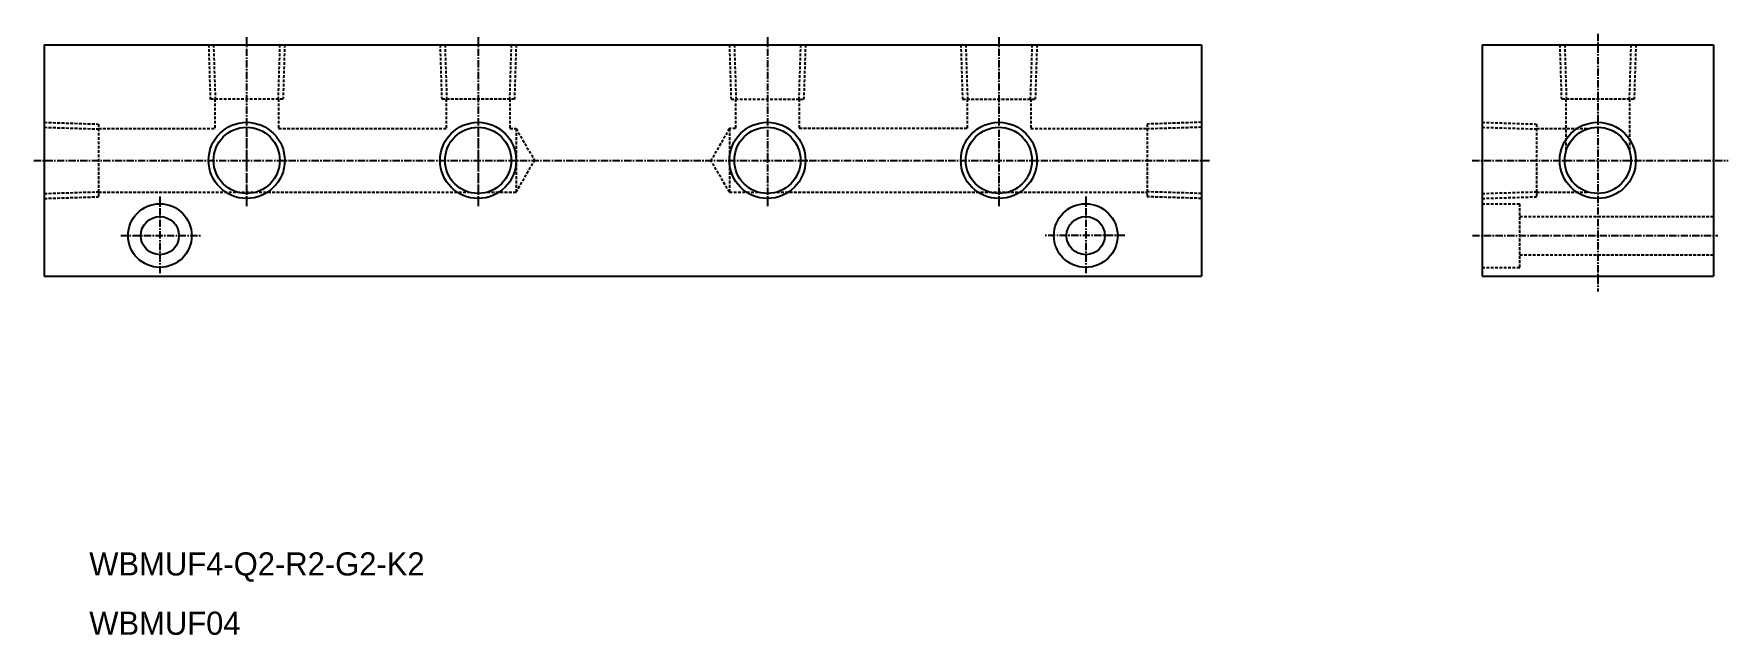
# Model space of a CAD drawing. Extents: x 819 to 1111, y 332 to 436.
import ezdxf

# ---------------------------------------------------------------- set-up
doc = ezdxf.new("R2010")
doc.units = 0
doc.linetypes.add('CENTER', pattern=[2, 1.25, -0.25, 0.25, -0.25])
doc.linetypes.add('DASHED', pattern=[0.75, 0.5, -0.25])
doc.layers.get('0').update_dxf_attribs({"linetype": 'CONTINUOUS'})
doc.layers.add('CENTER', color=1, linetype='CENTER')

msp = doc.modelspace()

# ---------------------------------------------------------------- linework, layer by layer
at = {"color": 7, "linetype": 'CONTINUOUS'}
for p, q in [((820.4, 433.66), (1020.4, 433.66)), ((820.4, 433.66), (820.4, 393.66)), ((1020.4, 433.66), (1020.4, 393.66)), ((1068.9, 433.66), (1108.9, 433.66)), ((1068.9, 433.66), (1068.9, 393.66)), ((1108.9, 433.66), (1108.9, 393.66)), ((820.4, 393.66), (1020.4, 393.66)), ((1068.9, 393.66), (1108.9, 393.66))]:
    msp.add_line(p, q, dxfattribs=at)
at = {"color": 3, "linetype": 'DASHED'}
for p, q in [((848.82, 433.66), (849.11, 424.26)), ((849.67, 433.66), (849.97, 424.26)), ((861.12, 433.66), (860.82, 424.26)), ((861.97, 433.66), (861.68, 424.26)), ((888.82, 433.66), (889.11, 424.26)), ((889.67, 433.66), (889.97, 424.26)), ((901.12, 433.66), (900.82, 424.26)), ((901.97, 433.66), (901.68, 424.26)), ((938.82, 433.66), (939.11, 424.26)), ((939.67, 433.66), (939.97, 424.26)), ((951.12, 433.66), (950.82, 424.26)), ((951.97, 433.66), (951.68, 424.26)), ((978.82, 433.66), (979.11, 424.26)), ((979.67, 433.66), (979.97, 424.26)), ((991.12, 433.66), (990.82, 424.26)), ((991.97, 433.66), (991.68, 424.26)), ((1082.32, 433.66), (1082.61, 424.26)), ((1083.18, 433.66), (1083.47, 424.26)), ((1094.62, 433.66), (1094.33, 424.26)), ((1095.48, 433.66), (1095.18, 424.26)), ((861.68, 424.26), (849.11, 424.26)), ((849.9, 424.26), (849.9, 419.16)), ((860.9, 424.26), (860.9, 419.16)), ((901.68, 424.26), (889.11, 424.26)), ((889.9, 424.26), (889.9, 419.16)), ((900.9, 424.26), (900.9, 419.16)), ((939.11, 424.26), (951.68, 424.26)), ((939.9, 424.26), (939.9, 419.16)), ((950.9, 424.26), (950.9, 419.16)), ((979.11, 424.26), (991.68, 424.26)), ((979.9, 424.26), (979.9, 419.16)), ((990.9, 424.26), (990.9, 419.16)), ((1095.18, 424.26), (1082.61, 424.26)), ((1083.4, 424.26), (1083.4, 415.24)), ((1094.4, 424.26), (1094.4, 415.24)), ((820.4, 420.24), (829.8, 419.94)), ((820.4, 419.38), (829.8, 419.09)), ((829.8, 419.94), (829.8, 407.37)), ((829.8, 419.16), (849.9, 419.16)), ((860.9, 419.16), (889.9, 419.16)), ((900.9, 419.16), (901.97, 419.16)), ((901.97, 419.16), (901.97, 408.16)), ((901.97, 419.16), (905.15, 413.66)), ((938.82, 419.16), (935.64, 413.66)), ((938.82, 419.16), (938.82, 408.16)), ((939.9, 419.16), (938.82, 419.16)), ((979.9, 419.16), (950.9, 419.16)), ((990.9, 419.16), (1011, 419.16)), ((1020.4, 420.24), (1011, 419.94)), ((1011, 419.94), (1011, 407.37)), ((1020.4, 419.38), (1011, 419.09)), ((1068.9, 420.24), (1078.3, 419.94)), ((1068.9, 419.38), (1078.3, 419.09)), ((1078.3, 419.94), (1078.3, 407.37)), ((1078.3, 419.16), (1087.32, 419.16)), ((901.97, 408.16), (905.15, 413.66)), ((938.82, 408.16), (935.64, 413.66)), ((820.4, 407.94), (829.8, 408.23)), ((820.4, 407.08), (829.8, 407.37)), ((829.8, 408.16), (893.81, 408.16)), ((896.98, 408.16), (901.97, 408.16)), ((938.82, 408.16), (943.81, 408.16)), ((946.98, 408.16), (1011, 408.16)), ((1020.4, 407.94), (1011, 408.23)), ((1020.4, 407.08), (1011, 407.37)), ((1068.9, 407.94), (1078.3, 408.23)), ((1068.9, 407.08), (1078.3, 407.37)), ((1078.3, 408.16), (1087.32, 408.16)), ((1068.9, 406.16), (1075.4, 406.16)), ((1075.4, 395.16), (1075.4, 406.16)), ((1075.4, 403.96), (1108.9, 403.96)), ((1075.4, 397.36), (1108.9, 397.36)), ((1068.9, 395.16), (1075.4, 395.16))]:
    msp.add_line(p, q, dxfattribs=at)
at = {"color": 3, "linetype": 'CONTINUOUS'}
for centre in [(855.4, 413.66), (895.4, 413.66), (945.4, 413.66), (985.4, 413.66), (1088.9, 413.66)]:
    msp.add_circle(centre, 6.58, dxfattribs=at)
at = {"color": 7, "linetype": 'CONTINUOUS'}
for centre, radius in [((855.4, 413.66), 5.72), ((895.4, 413.66), 5.72), ((945.4, 413.66), 5.72), ((985.4, 413.66), 5.72), ((1088.9, 413.66), 5.72), ((840.4, 400.66), 5.5), ((1000.4, 400.66), 5.5), ((840.4, 400.66), 3.3), ((1000.4, 400.66), 3.3)]:
    msp.add_circle(centre, radius, dxfattribs=at)
at = {"layer": 'CENTER', "color": 1, "linetype": 'CENTER'}
for p, q in [((855.4, 434.97), (855.4, 405.66)), ((895.4, 434.97), (895.4, 405.66)), ((945.4, 434.97), (945.4, 405.66)), ((945.4, 434.97), (945.4, 405.66)), ((985.4, 434.97), (985.4, 405.66)), ((1088.9, 435.53), (1088.9, 390.99)), ((855.4, 419.48), (855.4, 407.26)), ((895.4, 419.48), (895.4, 407.26)), ((818.63, 413.66), (1021.82, 413.66)), ((1067.2, 413.66), (1111.42, 413.66)), ((840.4, 407.4), (840.4, 394.02)), ((1000.4, 407.4), (1000.4, 394.02)), ((833.65, 400.66), (847.44, 400.66)), ((1007.14, 400.66), (993.35, 400.66)), ((1067.23, 400.66), (1109.66, 400.66))]:
    msp.add_line(p, q, dxfattribs=at)

# ---------------------------------------------------------------- texts
at = {"color": 7, "linetype": 'CONTINUOUS'}
for s, p in [('WBMUF4-Q2-R2-G2-K2', (828.2, 341.91)), ('WBMUF04', (828.2, 331.66))]:
    msp.add_text(s, height=4, dxfattribs=at).set_placement(p)

doc.saveas('drawing.dxf')
